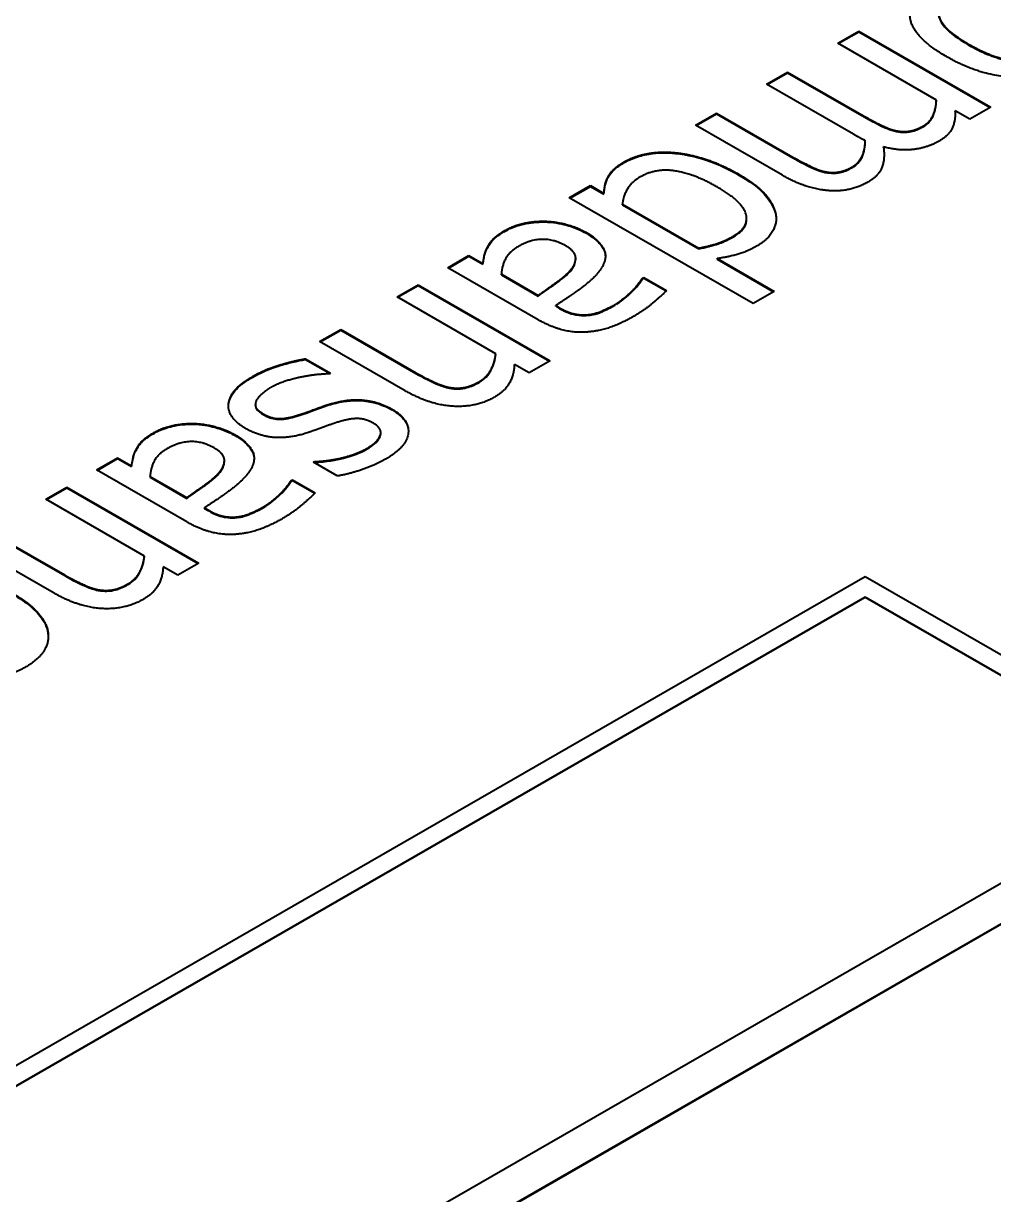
# Model space of a CAD drawing. Header units: millimetres. Extents: x 0 to 1682, y 0 to 1188.
# Drawn here: x 1434.82 to 1439.5, y 1064.71 to 1070.36 of the extents above; entities that cross this region are included whole.
import ezdxf

# ---------------------------------------------------------------- set-up
doc = ezdxf.new("R2010")
doc.units = ezdxf.units.MM
doc.header["$LTSCALE"] = 2
doc.layers.add('가시적인 것(ISO)', color=3, linetype='Continuous', lineweight=40)
doc.layers.add('가시적인 좁은 것(ISO)', color=3, linetype='Continuous', lineweight=35)

msp = doc.modelspace()

# ---------------------------------------------------------------- linework, layer by layer
at = {"layer": '가시적인 것(ISO)'}
for p, q in [((1438.7439, 1070.2648), (1438.8457, 1070.3234)), ((1438.7468, 1070.2632), (1438.8457, 1070.3202)), ((1438.8457, 1070.3234), (1439.4824, 1069.9568)), ((1438.8457, 1070.3202), (1438.8457, 1070.3234)), ((1438.8457, 1070.3202), (1439.4796, 1069.9551)), ((1439.2198, 1069.9908), (1438.7439, 1070.2648)), ((1438.4008, 1070.0672), (1438.5026, 1070.1259)), ((1438.4036, 1070.0656), (1438.5026, 1070.1226)), ((1438.5026, 1070.1259), (1438.8711, 1069.9136)), ((1438.5026, 1070.1226), (1438.5026, 1070.1259)), ((1438.5026, 1070.1226), (1438.8711, 1069.9103)), ((1438.8203, 1069.8257), (1438.4008, 1070.0672)), ((1439.2198, 1069.9876), (1439.2198, 1069.9908)), ((1439.4824, 1069.9568), (1439.3807, 1069.8982)), ((1438.0577, 1069.8697), (1438.1595, 1069.9283)), ((1438.0605, 1069.868), (1438.1595, 1069.925)), ((1438.1595, 1069.9283), (1438.528, 1069.716)), ((1438.1595, 1069.925), (1438.1595, 1069.9283)), ((1438.1595, 1069.925), (1438.528, 1069.7127)), ((1439.3807, 1069.8982), (1439.3105, 1069.9386)), ((1439.3105, 1069.9353), (1439.3105, 1069.9386)), ((1438.4771, 1069.6281), (1438.0577, 1069.8697)), ((1438.8766, 1069.7923), (1438.8766, 1069.7956)), ((1437.9614, 1069.7333), (1437.9614, 1069.7366)), ((1438.9647, 1069.7614), (1438.9647, 1069.7647)), ((1437.4491, 1069.5192), (1437.5509, 1069.5778)), ((1437.452, 1069.5176), (1437.5509, 1069.5745)), ((1437.5509, 1069.5778), (1437.6155, 1069.5406)), ((1437.5509, 1069.5745), (1437.5509, 1069.5778)), ((1437.5509, 1069.5745), (1437.6155, 1069.5373)), ((1438.3355, 1069.0088), (1437.4491, 1069.5192)), ((1437.6155, 1069.5373), (1437.6155, 1069.5406)), ((1437.7056, 1069.4855), (1437.7056, 1069.4887)), ((1437.7056, 1069.4887), (1438.0735, 1069.2769)), ((1437.7056, 1069.4855), (1438.0735, 1069.2736)), ((1438.3047, 1069.4155), (1438.3047, 1069.4188)), ((1437.0517, 1069.272), (1437.0517, 1069.2753)), ((1438.0735, 1069.2736), (1438.0735, 1069.2769)), ((1436.8633, 1069.1818), (1436.965, 1069.2404)), ((1436.8661, 1069.1802), (1436.965, 1069.2372)), ((1436.965, 1069.2404), (1437.0324, 1069.2016)), ((1436.965, 1069.2372), (1436.965, 1069.2404)), ((1436.965, 1069.2372), (1437.0324, 1069.1984)), ((1437.4801, 1069.2246), (1437.4801, 1069.2279)), ((1438.1622, 1069.2258), (1438.4373, 1069.0674)), ((1438.1622, 1069.2225), (1438.1622, 1069.2258)), ((1438.1622, 1069.2225), (1438.4344, 1069.0658)), ((1437.2985, 1068.9312), (1436.8633, 1069.1818)), ((1437.0324, 1069.1984), (1437.0324, 1069.2016)), ((1436.6185, 1069.0409), (1436.7203, 1069.0995)), ((1436.6213, 1069.0392), (1436.7203, 1069.0962)), ((1436.7203, 1069.0995), (1437.357, 1068.7328)), ((1436.7203, 1069.0962), (1436.7203, 1069.0995)), ((1436.7203, 1069.0962), (1437.3542, 1068.7312)), ((1437.1218, 1069.1469), (1437.1218, 1069.1502)), ((1437.1218, 1069.1502), (1437.2985, 1069.0484)), ((1437.1218, 1069.1469), (1437.2985, 1069.0451)), ((1437.8026, 1069.1312), (1437.8088, 1069.1347)), ((1437.8026, 1069.1279), (1437.8088, 1069.1315)), ((1437.8026, 1069.1279), (1437.8026, 1069.1312)), ((1437.8088, 1069.1347), (1437.9181, 1069.0718)), ((1437.8088, 1069.1315), (1437.8088, 1069.1347)), ((1437.8088, 1069.1315), (1437.9161, 1069.0697)), ((1437.0943, 1068.7669), (1436.6185, 1069.0409)), ((1437.2985, 1069.0451), (1437.2985, 1069.0484)), ((1438.4373, 1069.0674), (1438.3355, 1069.0088)), ((1437.3838, 1068.9993), (1437.4044, 1068.9874)), ((1437.3838, 1068.996), (1437.3838, 1068.9993)), ((1437.3838, 1068.996), (1437.4044, 1068.9841)), ((1436.2451, 1068.8259), (1436.3469, 1068.8845)), ((1436.2479, 1068.8242), (1436.3469, 1068.8812)), ((1436.3469, 1068.8845), (1436.7099, 1068.6754)), ((1436.3469, 1068.8812), (1436.3469, 1068.8845)), ((1436.3469, 1068.8812), (1436.7099, 1068.6721)), ((1436.6584, 1068.5879), (1436.2451, 1068.8259)), ((1437.0943, 1068.7636), (1437.0943, 1068.7669)), ((1436.1777, 1068.7427), (1436.2981, 1068.6734)), ((1436.1777, 1068.7394), (1436.1777, 1068.7427)), ((1436.1777, 1068.7394), (1436.2952, 1068.6718)), ((1437.2552, 1068.6742), (1437.1844, 1068.715)), ((1437.357, 1068.7328), (1437.2552, 1068.6742)), ((1436.2981, 1068.6734), (1436.2926, 1068.6702)), ((1436.8715, 1068.6012), (1436.8715, 1068.6045)), ((1435.8057, 1068.5205), (1435.8057, 1068.5237)), ((1435.9354, 1068.5183), (1435.9354, 1068.5215)), ((1436.155, 1068.4722), (1436.155, 1068.4754)), ((1436.54, 1068.3835), (1436.54, 1068.3868)), ((1435.169, 1068.2062), (1435.2707, 1068.2648)), ((1435.1718, 1068.2045), (1435.2707, 1068.2615)), ((1435.2707, 1068.2648), (1435.3381, 1068.226)), ((1435.2707, 1068.2615), (1435.2707, 1068.2648)), ((1435.2707, 1068.2615), (1435.3381, 1068.2227)), ((1435.3574, 1068.2963), (1435.3574, 1068.2996)), ((1435.7858, 1068.2489), (1435.7858, 1068.2522)), ((1435.6042, 1067.9555), (1435.169, 1068.2062)), ((1435.3381, 1068.2227), (1435.3381, 1068.226)), ((1436.2155, 1068.2434), (1436.221, 1068.2465)), ((1436.3304, 1068.1773), (1436.2155, 1068.2434)), ((1436.2184, 1068.2417), (1436.221, 1068.2433)), ((1436.221, 1068.2433), (1436.221, 1068.2465)), ((1435.4275, 1068.1712), (1435.4275, 1068.1745)), ((1435.4275, 1068.1745), (1435.6042, 1068.0727)), ((1435.4275, 1068.1712), (1435.6042, 1068.0694)), ((1436.1083, 1068.1555), (1436.1145, 1068.159)), ((1436.1083, 1068.1522), (1436.1145, 1068.1558)), ((1436.1083, 1068.1522), (1436.1083, 1068.1555)), ((1436.1145, 1068.159), (1436.2238, 1068.0961)), ((1436.1145, 1068.1558), (1436.1145, 1068.159)), ((1436.1145, 1068.1558), (1436.2218, 1068.094)), ((1434.9242, 1068.0652), (1435.0259, 1068.1238)), ((1434.927, 1068.0636), (1435.0259, 1068.1205)), ((1435.0259, 1068.1238), (1435.6627, 1067.7571)), ((1435.0259, 1068.1205), (1435.0259, 1068.1238)), ((1435.0259, 1068.1205), (1435.6598, 1067.7555)), ((1435.4, 1067.7912), (1434.9242, 1068.0652)), ((1435.6042, 1068.0694), (1435.6042, 1068.0727)), ((1435.6895, 1068.0236), (1435.7101, 1068.0117)), ((1435.6895, 1068.0203), (1435.6895, 1068.0236)), ((1435.6895, 1068.0203), (1435.7101, 1068.0085)), ((1434.6526, 1067.9088), (1435.0156, 1067.6997)), ((1434.6526, 1067.9055), (1435.0156, 1067.6964)), ((1434.9641, 1067.6122), (1434.5508, 1067.8502)), ((1435.4, 1067.7879), (1435.4, 1067.7912)), ((1435.6627, 1067.7571), (1435.5609, 1067.6985)), ((1412.8548, 1052.7074), (1438.8763, 1067.6922)), ((1435.5609, 1067.6985), (1435.4901, 1067.7393)), ((1438.8763, 1067.6922), (1452.4528, 1059.8741)), ((1435.1772, 1067.6256), (1435.1772, 1067.6288)), ((1413.0245, 1052.7074), (1438.8763, 1067.5945)), ((1438.8763, 1067.5912), (1413.0273, 1052.7058)), ((1438.8763, 1067.5912), (1438.8763, 1067.5945)), ((1438.8763, 1067.5945), (1440.4037, 1066.7149)), ((1440.4008, 1066.7133), (1438.8763, 1067.5912)), ((1440.4037, 1066.7149), (1414.5518, 1051.8279)), ((1414.7215, 1051.7301), (1440.5734, 1066.6172)), ((1440.5734, 1066.6139), (1414.7244, 1051.7285))]:
    msp.add_line(p, q, dxfattribs=at)
for points, degree in [([(1439.2686, 1070.2003), (1439.1077, 1070.293), (1439.0795, 1070.4787), (1439.2019, 1070.5491)], 2), ([(1439.294, 1070.4961), (1439.2156, 1070.4509), (1439.2514, 1070.3314), (1439.3738, 1070.2609)], 2), ([(1439.3738, 1070.2609), (1439.4976, 1070.1896), (1439.7032, 1070.1694), (1439.7822, 1070.2149)], 2), ([(1439.8744, 1070.1619), (1439.752, 1070.0914), (1439.4288, 1070.108), (1439.2686, 1070.2003)], 2), ([(1439.1572, 1069.8661), (1439.1902, 1069.8851), (1439.2191, 1069.9516), (1439.2198, 1069.9908)], 2), ([(1438.8711, 1069.9136), (1438.9152, 1069.8883), (1438.9963, 1069.8487), (1439.0272, 1069.8427)], 2), ([(1439.3105, 1069.9386), (1439.3126, 1069.8914), (1439.2803, 1069.8198), (1439.2328, 1069.7924)], 2), ([(1439.3105, 1069.9353), (1439.3107, 1069.9323), (1439.3107, 1069.9294), (1439.3108, 1069.9264)], 3), ([(1439.0272, 1069.8427), (1439.0609, 1069.836), (1439.1228, 1069.8463), (1439.1572, 1069.8661)], 2), ([(1438.8141, 1069.6685), (1438.8457, 1069.6867), (1438.8766, 1069.7513), (1438.8766, 1069.7956)], 2), ([(1438.8766, 1069.7956), (1438.8663, 1069.8008), (1438.8381, 1069.8154), (1438.8203, 1069.8257)], 2), ([(1439.2328, 1069.7924), (1439.1792, 1069.7616), (1439.0451, 1069.7437), (1438.9647, 1069.7647)], 2), ([(1437.7139, 1069.6923), (1437.7634, 1069.7208), (1437.8906, 1069.7441), (1437.9614, 1069.7366)], 2), ([(1437.9614, 1069.7366), (1438.0336, 1069.7299), (1438.1897, 1069.6772), (1438.2702, 1069.6309)], 2), ([(1438.9647, 1069.7647), (1438.9729, 1069.7069), (1438.9413, 1069.6245), (1438.8897, 1069.5948)], 2), ([(1438.9647, 1069.7614), (1438.9664, 1069.7496), (1438.9674, 1069.7375), (1438.9675, 1069.7254)], 3), ([(1437.6375, 1069.6222), (1437.6479, 1069.6408), (1437.6829, 1069.6744), (1437.7139, 1069.6923)], 2), ([(1438.528, 1069.716), (1438.572, 1069.6907), (1438.6532, 1069.6511), (1438.6841, 1069.6451)], 2), ([(1438.6841, 1069.6451), (1438.7178, 1069.6384), (1438.7797, 1069.6487), (1438.8141, 1069.6685)], 2), ([(1437.6155, 1069.5406), (1437.619, 1069.5663), (1437.6259, 1069.602), (1437.6375, 1069.6222)], 2), ([(1437.7916, 1069.6198), (1437.7517, 1069.5968), (1437.7091, 1069.5279), (1437.7056, 1069.4887)], 2), ([(1438.167, 1069.5691), (1438.0542, 1069.634), (1437.8672, 1069.6633), (1437.7916, 1069.6198)], 2), ([(1438.2702, 1069.6309), (1438.3541, 1069.5826), (1438.4352, 1069.4883), (1438.4448, 1069.4408)], 2), ([(1438.7089, 1069.5533), (1438.6559, 1069.556), (1438.5425, 1069.5905), (1438.4771, 1069.6281)], 2), ([(1438.2406, 1069.3343), (1438.319, 1069.3794), (1438.2839, 1069.5018), (1438.167, 1069.5691)], 2), ([(1438.8897, 1069.5948), (1438.8505, 1069.5723), (1438.7618, 1069.5505), (1438.7089, 1069.5533)], 2), ([(1438.4448, 1069.4408), (1438.4531, 1069.398), (1438.407, 1069.3169), (1438.3554, 1069.2872)], 2), ([(1438.4448, 1069.4375), (1438.4462, 1069.4306), (1438.4469, 1069.4237), (1438.447, 1069.4168)], 3), ([(1437.1431, 1069.3636), (1437.181, 1069.3854), (1437.2772, 1069.4068), (1437.3295, 1069.406)], 2), ([(1437.3295, 1069.406), (1437.3804, 1069.4052), (1437.4863, 1069.3775), (1437.5289, 1069.3529)], 2), ([(1437.0517, 1069.2753), (1437.0634, 1069.2994), (1437.0978, 1069.3375), (1437.1431, 1069.3636)], 2), ([(1437.5289, 1069.3529), (1437.5949, 1069.3149), (1437.6355, 1069.2305), (1437.6052, 1069.1822)], 2), ([(1438.0735, 1069.2769), (1438.1306, 1069.2876), (1438.2055, 1069.3141), (1438.2406, 1069.3343)], 2), ([(1437.0324, 1069.2016), (1437.0352, 1069.2143), (1437.0428, 1069.2583), (1437.0517, 1069.2753)], 2), ([(1437.2057, 1069.2856), (1437.1583, 1069.2583), (1437.1232, 1069.1882), (1437.1218, 1069.1502)], 2), ([(1437.4313, 1069.288), (1437.3762, 1069.3196), (1437.2621, 1069.3181), (1437.2057, 1069.2856)], 2), ([(1437.4533, 1069.1676), (1437.4808, 1069.1985), (1437.4794, 1069.2602), (1437.4313, 1069.288)], 2), ([(1438.3554, 1069.2872), (1438.31, 1069.261), (1438.2213, 1069.2345), (1438.1622, 1069.2258)], 2), ([(1437.2985, 1069.0484), (1437.3316, 1069.0714), (1437.4306, 1069.1418), (1437.4533, 1069.1676)], 2), ([(1437.6052, 1069.1822), (1437.5791, 1069.1387), (1437.4588, 1069.048), (1437.3838, 1068.9993)], 2), ([(1437.6685, 1069.004), (1437.7036, 1069.0242), (1437.7764, 1069.0916), (1437.8026, 1069.1312)], 2), ([(1437.9181, 1069.0718), (1437.8982, 1069.0508), (1437.8136, 1068.9783), (1437.7627, 1068.949)], 2), ([(1437.4044, 1068.9874), (1437.4416, 1068.966), (1437.509, 1068.9518), (1437.542, 1068.9557)], 2), ([(1437.542, 1068.9557), (1437.5743, 1068.9593), (1437.6389, 1068.987), (1437.6685, 1069.004)], 2), ([(1437.533, 1068.8714), (1437.4739, 1068.8674), (1437.3584, 1068.8967), (1437.2985, 1068.9312)], 2), ([(1437.7627, 1068.949), (1437.7001, 1068.913), (1437.5942, 1068.8758), (1437.533, 1068.8714)], 2), ([(1437.0146, 1068.6322), (1437.0524, 1068.654), (1437.0902, 1068.7249), (1437.0943, 1068.7669)], 2), ([(1435.9233, 1068.658), (1435.9838, 1068.6928), (1436.1241, 1068.734), (1436.1777, 1068.7427)], 2), ([(1437.1844, 1068.715), (1437.1823, 1068.6639), (1437.139, 1068.5867), (1437.0895, 1068.5582)], 2), ([(1435.8057, 1068.5237), (1435.8098, 1068.5586), (1435.8621, 1068.6227), (1435.9233, 1068.658)], 2), ([(1436.164, 1068.6556), (1436.1248, 1068.6481), (1436.0436, 1068.6235), (1436.0099, 1068.6041)], 2), ([(1436.2926, 1068.6702), (1436.2685, 1068.6691), (1436.2073, 1068.6639), (1436.164, 1068.6556)], 2), ([(1436.7099, 1068.6754), (1436.7539, 1068.65), (1436.8378, 1068.6112), (1436.8715, 1068.6045)], 2), ([(1436.0099, 1068.6041), (1435.9859, 1068.5903), (1435.9426, 1068.5511), (1435.9384, 1068.5384)], 2), ([(1437.0895, 1068.5582), (1437.0001, 1068.5067), (1436.776, 1068.5202), (1436.6584, 1068.5879)], 2), ([(1436.8715, 1068.6045), (1436.908, 1068.5978), (1436.9761, 1068.6101), (1437.0146, 1068.6322)], 2), ([(1435.9384, 1068.5384), (1435.9322, 1068.5198), (1435.9453, 1068.4932), (1435.9756, 1068.4758)], 2), ([(1436.2898, 1068.5229), (1436.3806, 1068.5507), (1436.5312, 1068.536), (1436.5944, 1068.4996)], 2), ([(1435.8862, 1068.4077), (1435.8449, 1068.4315), (1435.803, 1068.4913), (1435.8057, 1068.5237)], 2), ([(1435.8054, 1068.5146), (1435.8054, 1068.5165), (1435.8055, 1068.5185), (1435.8057, 1068.5205)], 3), ([(1435.9756, 1068.4758), (1436.0141, 1068.4536), (1436.0918, 1068.454), (1436.155, 1068.4754)], 2), ([(1436.155, 1068.4754), (1436.1798, 1068.4833), (1436.2561, 1068.5122), (1436.2898, 1068.5229)], 2), ([(1436.5944, 1068.4996), (1436.6804, 1068.4501), (1436.6652, 1068.317), (1436.5628, 1068.258)], 2), ([(1435.4488, 1068.3879), (1435.4867, 1068.4097), (1435.5829, 1068.4311), (1435.6352, 1068.4303)], 2), ([(1435.6352, 1068.4303), (1435.6861, 1068.4295), (1435.792, 1068.4018), (1435.8346, 1068.3772)], 2), ([(1436.3262, 1068.4346), (1436.2974, 1068.4251), (1436.2293, 1068.4002), (1436.1915, 1068.3871)], 2), ([(1436.505, 1068.4315), (1436.4645, 1068.4548), (1436.384, 1068.4536), (1436.3262, 1068.4346)], 2), ([(1436.4748, 1068.3111), (1436.525, 1068.34), (1436.5497, 1068.4057), (1436.505, 1068.4315)], 2), ([(1435.3574, 1068.2996), (1435.3691, 1068.3238), (1435.4035, 1068.3618), (1435.4488, 1068.3879)], 2), ([(1435.8346, 1068.3772), (1435.9006, 1068.3392), (1435.9412, 1068.2549), (1435.9109, 1068.2066)], 2), ([(1436.1915, 1068.3871), (1436.1062, 1068.3586), (1435.957, 1068.3669), (1435.8862, 1068.4077)], 2), ([(1435.5114, 1068.3099), (1435.464, 1068.2826), (1435.4289, 1068.2125), (1435.4275, 1068.1745)], 2), ([(1435.737, 1068.3123), (1435.6819, 1068.344), (1435.5678, 1068.3424), (1435.5114, 1068.3099)], 2), ([(1435.759, 1068.1919), (1435.7865, 1068.2228), (1435.7851, 1068.2846), (1435.737, 1068.3123)], 2), ([(1436.221, 1068.2465), (1436.2926, 1068.2497), (1436.4266, 1068.2834), (1436.4748, 1068.3111)], 2), ([(1435.3381, 1068.226), (1435.3409, 1068.2386), (1435.3484, 1068.2826), (1435.3574, 1068.2996)], 2), ([(1436.5628, 1068.258), (1436.5126, 1068.2291), (1436.3847, 1068.1856), (1436.3304, 1068.1773)], 2), ([(1435.9109, 1068.2066), (1435.8848, 1068.163), (1435.7645, 1068.0723), (1435.6895, 1068.0236)], 2), ([(1435.6042, 1068.0727), (1435.6372, 1068.0957), (1435.7363, 1068.1662), (1435.759, 1068.1919)], 2), ([(1435.9742, 1068.0284), (1436.0093, 1068.0486), (1436.0821, 1068.1159), (1436.1083, 1068.1555)], 2), ([(1436.2238, 1068.0961), (1436.2038, 1068.0751), (1436.1193, 1068.0026), (1436.0684, 1067.9733)], 2), ([(1435.8477, 1067.9801), (1435.88, 1067.9836), (1435.9446, 1068.0113), (1435.9742, 1068.0284)], 2), ([(1435.7101, 1068.0117), (1435.7473, 1067.9903), (1435.8147, 1067.9761), (1435.8477, 1067.9801)], 2), ([(1436.0684, 1067.9733), (1436.0058, 1067.9373), (1435.8999, 1067.9001), (1435.8387, 1067.8957)], 2), ([(1435.8387, 1067.8957), (1435.7796, 1067.8918), (1435.6641, 1067.9211), (1435.6042, 1067.9555)], 2), ([(1435.3203, 1067.6565), (1435.3581, 1067.6783), (1435.3959, 1067.7492), (1435.4, 1067.7912)], 2), ([(1435.0156, 1067.6997), (1435.0596, 1067.6744), (1435.1435, 1067.6356), (1435.1772, 1067.6288)], 2), ([(1435.4901, 1067.7393), (1435.488, 1067.6882), (1435.4447, 1067.611), (1435.3952, 1067.5825)], 2), ([(1435.1772, 1067.6288), (1435.2137, 1067.6221), (1435.2817, 1067.6344), (1435.3203, 1067.6565)], 2), ([(1434.7647, 1067.6106), (1434.9201, 1067.5211), (1434.9496, 1067.3259), (1434.8245, 1067.2538)], 2), ([(1435.3952, 1067.5825), (1435.3058, 1067.531), (1435.0816, 1067.5445), (1434.9641, 1067.6122)], 2), ([(1434.8245, 1067.2538), (1434.7681, 1067.2214), (1434.6471, 1067.1913), (1434.5783, 1067.1936)], 2)]:
    msp.add_open_spline(points, degree=degree, dxfattribs=at)
for points, knots in [([(1439.2302, 1070.4096), (1439.2302, 1070.4065), (1439.2304, 1070.4034), (1439.2337, 1070.3788), (1439.2459, 1070.3597), (1439.2858, 1070.3136), (1439.3274, 1070.2844), (1439.3738, 1070.2576)], [-0.07846513, -0.07846513, -0.07846513, -0.07846513, -0.07477469, -0.07477469, -0.04926273, -0.04926273, 0, 0, 0, 0]), ([(1439.3738, 1070.2576), (1439.4028, 1070.2409), (1439.4348, 1070.2245), (1439.4954, 1070.1998), (1439.5251, 1070.1898), (1439.5909, 1070.1758), (1439.6179, 1070.1744), (1439.6628, 1070.1745), (1439.6868, 1070.1772), (1439.7372, 1070.1894), (1439.7612, 1070.1996), (1439.7822, 1070.2117)], [-0.085957, -0.085957, -0.085957, -0.085957, -0.06934265, -0.06934265, -0.05592497, -0.05592497, -0.04101288, -0.04101288, -0.02228505, -0.02228505, 0, 0, 0, 0]), ([(1439.1572, 1069.8628), (1439.1687, 1069.8694), (1439.178, 1069.8771), (1439.1968, 1069.8978), (1439.2023, 1069.9096), (1439.2149, 1069.9387), (1439.2193, 1069.9632), (1439.2198, 1069.9876)], [-0.04393803, -0.04393803, -0.04393803, -0.04393803, -0.03903194, -0.03903194, -0.03172074, -0.03172074, 0, 0, 0, 0]), ([(1438.8711, 1069.9103), (1438.9026, 1069.8922), (1438.9479, 1069.8671), (1438.9967, 1069.8475), (1439.0119, 1069.8424), (1439.0272, 1069.8395)], [-0.04476283, -0.04476283, -0.04476283, -0.04476283, -0.01208837, -0.01208837, 0, 0, 0, 0]), ([(1439.0272, 1069.8395), (1439.0403, 1069.8369), (1439.0538, 1069.8354), (1439.0849, 1069.836), (1439.0979, 1069.8388), (1439.1237, 1069.8456), (1439.1413, 1069.8536), (1439.1572, 1069.8628)], [-0.02903812, -0.02903812, -0.02903812, -0.02903812, -0.02366513, -0.02366513, -0.01690219, -0.01690219, 0, 0, 0, 0]), ([(1438.8141, 1069.6652), (1438.8252, 1069.6716), (1438.8342, 1069.679), (1438.8521, 1069.6981), (1438.858, 1069.709), (1438.8729, 1069.7401), (1438.8766, 1069.7671), (1438.8766, 1069.7923)], [-0.04837341, -0.04837341, -0.04837341, -0.04837341, -0.0419405, -0.0419405, -0.03291733, -0.03291733, 0, 0, 0, 0]), ([(1437.7139, 1069.689), (1437.733, 1069.7), (1437.7542, 1069.7094), (1437.8007, 1069.7243), (1437.8257, 1069.7297), (1437.8879, 1069.7374), (1437.9247, 1069.7372), (1437.9614, 1069.7333)], [-0.06796176, -0.06796176, -0.06796176, -0.06796176, -0.0477141, -0.0477141, -0.02799481, -0.02799481, 0, 0, 0, 0]), ([(1437.9614, 1069.7333), (1438.0201, 1069.7279), (1438.0725, 1069.7135), (1438.1695, 1069.6808), (1438.2228, 1069.6549), (1438.2702, 1069.6276)], [-0.0842159, -0.0842159, -0.0842159, -0.0842159, -0.05018735, -0.05018735, 0, 0, 0, 0]), ([(1437.6375, 1069.6189), (1437.6472, 1069.6364), (1437.6593, 1069.6485), (1437.6785, 1069.6669), (1437.6959, 1069.6786), (1437.7139, 1069.689)], [-0.02791302, -0.02791302, -0.02791302, -0.02791302, -0.01906525, -0.01906525, 0, 0, 0, 0]), ([(1438.528, 1069.7127), (1438.5594, 1069.6946), (1438.6047, 1069.6695), (1438.6536, 1069.6499), (1438.6688, 1069.6448), (1438.6841, 1069.6419)], [-0.04476283, -0.04476283, -0.04476283, -0.04476283, -0.01208837, -0.01208837, 0, 0, 0, 0]), ([(1438.6841, 1069.6419), (1438.6971, 1069.6393), (1438.7106, 1069.6378), (1438.7418, 1069.6384), (1438.7548, 1069.6412), (1438.7806, 1069.648), (1438.7981, 1069.6561), (1438.8141, 1069.6652)], [-0.02903812, -0.02903812, -0.02903812, -0.02903812, -0.02366513, -0.02366513, -0.01690219, -0.01690219, 0, 0, 0, 0]), ([(1437.6155, 1069.5373), (1437.6175, 1069.5519), (1437.6196, 1069.5664), (1437.6249, 1069.5938), (1437.6304, 1069.6066), (1437.6375, 1069.6189)], [-0.03584254, -0.03584254, -0.03584254, -0.03584254, -0.01686341, -0.01686341, 0, 0, 0, 0]), ([(1438.2702, 1069.6276), (1438.3485, 1069.5825), (1438.3806, 1069.5485), (1438.4204, 1069.5023), (1438.4381, 1069.4707), (1438.4448, 1069.4375)], [-0.06716925, -0.06716925, -0.06716925, -0.06716925, -0.0434806, -0.0434806, 0, 0, 0, 0]), ([(1437.1431, 1069.3603), (1437.1555, 1069.3674), (1437.1689, 1069.3738), (1437.2023, 1069.3864), (1437.2188, 1069.3905), (1437.2614, 1069.4), (1437.2949, 1069.4032), (1437.3295, 1069.4027)], [-0.04072356, -0.04072356, -0.04072356, -0.04072356, -0.0342612, -0.0342612, -0.02596549, -0.02596549, 0, 0, 0, 0]), ([(1437.3295, 1069.4027), (1437.37, 1069.4021), (1437.4056, 1069.3953), (1437.4693, 1069.3786), (1437.501, 1069.3657), (1437.5289, 1069.3496)], [-0.05239997, -0.05239997, -0.05239997, -0.05239997, -0.0296009, -0.0296009, 0, 0, 0, 0]), ([(1438.2406, 1069.331), (1438.2528, 1069.3381), (1438.2639, 1069.3457), (1438.282, 1069.3619), (1438.2891, 1069.3702), (1438.3014, 1069.3909), (1438.3047, 1069.4031), (1438.3047, 1069.4155)], [-0.16245449, -0.16245449, -0.16245449, -0.16245449, -0.13868189, -0.13868189, -0.11639143, -0.11639143, -0.08644566, -0.08644566, -0.08644566, -0.08644566]), ([(1437.0517, 1069.272), (1437.0589, 1069.2869), (1437.0682, 1069.3015), (1437.0929, 1069.3288), (1437.1151, 1069.3442), (1437.1431, 1069.3603)], [-0.05957308, -0.05957308, -0.05957308, -0.05957308, -0.02969813, -0.02969813, 0, 0, 0, 0]), ([(1437.5289, 1069.3496), (1437.559, 1069.3323), (1437.5851, 1069.3126), (1437.6187, 1069.2688), (1437.6224, 1069.2513), (1437.6232, 1069.2388), (1437.6233, 1069.2375), (1437.6233, 1069.2362)], [-0.05705639, -0.05705639, -0.05705639, -0.05705639, -0.0417791, -0.0417791, -0.02723402, -0.02723402, -0.02555287, -0.02555287, -0.02555287, -0.02555287]), ([(1438.0735, 1069.2736), (1438.1054, 1069.2796), (1438.1394, 1069.2874), (1438.1832, 1069.3029), (1438.2091, 1069.3129), (1438.2406, 1069.331)], [-0.09667555, -0.09667555, -0.09667555, -0.09667555, -0.03343207, -0.03343207, 0, 0, 0, 0]), ([(1437.0324, 1069.1984), (1437.0349, 1069.2099), (1437.037, 1069.2215), (1437.0412, 1069.246), (1437.0451, 1069.2595), (1437.0517, 1069.272)], [-0.0322068, -0.0322068, -0.0322068, -0.0322068, -0.0170631, -0.0170631, 0, 0, 0, 0]), ([(1437.4533, 1069.1643), (1437.462, 1069.1741), (1437.469, 1069.1844), (1437.4779, 1069.2048), (1437.4801, 1069.2146), (1437.4801, 1069.2246)], [-0.12148238, -0.12148238, -0.12148238, -0.12148238, -0.07692693, -0.07692693, -0.03668703, -0.03668703, -0.03668703, -0.03668703]), ([(1437.2985, 1069.0451), (1437.3248, 1069.0634), (1437.3553, 1069.085), (1437.4028, 1069.1188), (1437.431, 1069.1391), (1437.4533, 1069.1643)], [-0.0805875, -0.0805875, -0.0805875, -0.0805875, -0.03690229, -0.03690229, 0, 0, 0, 0]), ([(1437.6685, 1069.0008), (1437.6977, 1069.0176), (1437.7225, 1069.0385), (1437.7651, 1069.0778), (1437.7857, 1069.1024), (1437.8026, 1069.1279)], [-0.06038306, -0.06038306, -0.06038306, -0.06038306, -0.03556104, -0.03556104, 0, 0, 0, 0]), ([(1437.4044, 1068.9841), (1437.4185, 1068.976), (1437.4345, 1068.9682), (1437.4595, 1068.9595), (1437.4752, 1068.9546), (1437.5113, 1068.9506), (1437.5267, 1068.9506), (1437.542, 1068.9525)], [-0.06194361, -0.06194361, -0.06194361, -0.06194361, -0.02763424, -0.02763424, -0.01172039, -0.01172039, 0, 0, 0, 0]), ([(1437.542, 1068.9525), (1437.5532, 1068.9537), (1437.564, 1068.9558), (1437.59, 1068.9628), (1437.6019, 1068.9679), (1437.6285, 1068.9793), (1437.6491, 1068.9896), (1437.6685, 1069.0008)], [-0.02775981, -0.02775981, -0.02775981, -0.02775981, -0.02488929, -0.02488929, -0.0205187, -0.0205187, 0, 0, 0, 0]), ([(1437.0146, 1068.629), (1437.0276, 1068.6365), (1437.0385, 1068.6449), (1437.061, 1068.6676), (1437.0681, 1068.6802), (1437.0847, 1068.7113), (1437.0917, 1068.7374), (1437.0943, 1068.7636)], [-0.04783413, -0.04783413, -0.04783413, -0.04783413, -0.04228344, -0.04228344, -0.03417336, -0.03417336, 0, 0, 0, 0]), ([(1435.9233, 1068.6547), (1435.9823, 1068.6887), (1436.0338, 1068.7042), (1436.0923, 1068.7214), (1436.1361, 1068.7327), (1436.1777, 1068.7394)], [-0.04947373, -0.04947373, -0.04947373, -0.04947373, -0.03241669, -0.03241669, 0, 0, 0, 0]), ([(1435.8057, 1068.5205), (1435.8096, 1068.553), (1435.8267, 1068.576), (1435.8553, 1068.6112), (1435.8873, 1068.634), (1435.9233, 1068.6547)], [-0.05651006, -0.05651006, -0.05651006, -0.05651006, -0.03820024, -0.03820024, 0, 0, 0, 0]), ([(1436.7099, 1068.6721), (1436.7467, 1068.651), (1436.7851, 1068.6313), (1436.832, 1068.612), (1436.8516, 1068.6052), (1436.8715, 1068.6012)], [-0.04331503, -0.04331503, -0.04331503, -0.04331503, -0.0157872, -0.0157872, 0, 0, 0, 0]), ([(1436.8715, 1068.6012), (1436.8852, 1068.5987), (1436.8993, 1068.5974), (1436.9301, 1068.5982), (1436.9433, 1068.6005), (1436.9756, 1068.6088), (1436.996, 1068.6183), (1437.0146, 1068.629)], [-0.03855405, -0.03855405, -0.03855405, -0.03855405, -0.0297502, -0.0297502, -0.01964082, -0.01964082, 0, 0, 0, 0]), ([(1436.2898, 1068.5197), (1436.312, 1068.5264), (1436.3355, 1068.5323), (1436.3808, 1068.5396), (1436.4026, 1068.5416), (1436.4561, 1068.5415), (1436.4833, 1068.5371), (1436.5394, 1068.5235), (1436.5687, 1068.5111), (1436.5944, 1068.4963)], [-0.07300655, -0.07300655, -0.07300655, -0.07300655, -0.0583934, -0.0583934, -0.04559979, -0.04559979, -0.02726481, -0.02726481, 0, 0, 0, 0]), ([(1435.9354, 1068.5183), (1435.9354, 1068.5167), (1435.9355, 1068.5151), (1435.9368, 1068.5052), (1435.9405, 1068.5), (1435.9495, 1068.4891), (1435.9614, 1068.4807), (1435.9756, 1068.4725)], [-0.02135759, -0.02135759, -0.02135759, -0.02135759, -0.02034038, -0.02034038, -0.01500889, -0.01500889, 0, 0, 0, 0]), ([(1436.155, 1068.4722), (1436.1808, 1068.4804), (1436.2106, 1068.4917), (1436.2412, 1068.5033), (1436.2655, 1068.5119), (1436.2898, 1068.5197)], [-0.02746583, -0.02746583, -0.02746583, -0.02746583, -0.02084657, -0.02084657, 0, 0, 0, 0]), ([(1436.5944, 1068.4963), (1436.6078, 1068.4886), (1436.62, 1068.4803), (1436.6407, 1068.4628), (1436.6491, 1068.4538), (1436.6675, 1068.4277), (1436.6731, 1068.4104), (1436.6734, 1068.3926)], [-0.17395427, -0.17395427, -0.17395427, -0.17395427, -0.14718709, -0.14718709, -0.1219137, -0.1219137, -0.0779216, -0.0779216, -0.0779216, -0.0779216]), ([(1435.4488, 1068.3846), (1435.4612, 1068.3918), (1435.4746, 1068.3981), (1435.508, 1068.4107), (1435.5245, 1068.4148), (1435.5671, 1068.4243), (1435.6006, 1068.4275), (1435.6352, 1068.427)], [-0.04072356, -0.04072356, -0.04072356, -0.04072356, -0.0342612, -0.0342612, -0.02596549, -0.02596549, 0, 0, 0, 0]), ([(1435.6352, 1068.427), (1435.6757, 1068.4264), (1435.7113, 1068.4196), (1435.7749, 1068.403), (1435.8067, 1068.39), (1435.8346, 1068.3739)], [-0.05239997, -0.05239997, -0.05239997, -0.05239997, -0.0296009, -0.0296009, 0, 0, 0, 0]), ([(1435.9756, 1068.4725), (1435.9848, 1068.4672), (1435.9951, 1068.4622), (1436.0161, 1068.4551), (1436.0265, 1068.4526), (1436.047, 1068.4503), (1436.0581, 1068.4501), (1436.098, 1068.4549), (1436.1263, 1068.4625), (1436.155, 1068.4722)], [-0.07804102, -0.07804102, -0.07804102, -0.07804102, -0.05755575, -0.05755575, -0.0399582, -0.0399582, -0.02494148, -0.02494148, 0, 0, 0, 0]), ([(1435.3574, 1068.2963), (1435.3646, 1068.3112), (1435.3739, 1068.3258), (1435.3986, 1068.3531), (1435.4208, 1068.3685), (1435.4488, 1068.3846)], [-0.05957308, -0.05957308, -0.05957308, -0.05957308, -0.02969813, -0.02969813, 0, 0, 0, 0]), ([(1435.8346, 1068.3739), (1435.8647, 1068.3566), (1435.8908, 1068.3369), (1435.9244, 1068.2931), (1435.9281, 1068.2756), (1435.9289, 1068.2631), (1435.929, 1068.2618), (1435.929, 1068.2606)], [-0.05705639, -0.05705639, -0.05705639, -0.05705639, -0.0417791, -0.0417791, -0.02723402, -0.02723402, -0.02555287, -0.02555287, -0.02555287, -0.02555287]), ([(1436.4748, 1068.3078), (1436.4881, 1068.3155), (1436.5003, 1068.3239), (1436.5199, 1068.3414), (1436.5274, 1068.3503), (1436.5396, 1068.372), (1436.54, 1068.3804), (1436.54, 1068.3835)], [-0.03200283, -0.03200283, -0.03200283, -0.03200283, -0.028789771, -0.028789771, -0.025858734, -0.025858734, -0.022050036, -0.022050036, -0.022050036, -0.022050036]), ([(1436.221, 1068.2433), (1436.2786, 1068.2458), (1436.3254, 1068.2546), (1436.4034, 1068.2744), (1436.4419, 1068.2889), (1436.4748, 1068.3078)], [-0.06393371, -0.06393371, -0.06393371, -0.06393371, -0.03491759, -0.03491759, 0, 0, 0, 0]), ([(1435.3381, 1068.2227), (1435.3406, 1068.2342), (1435.3427, 1068.2458), (1435.3469, 1068.2704), (1435.3508, 1068.2838), (1435.3574, 1068.2963)], [-0.0322068, -0.0322068, -0.0322068, -0.0322068, -0.0170631, -0.0170631, 0, 0, 0, 0]), ([(1435.759, 1068.1886), (1435.7677, 1068.1985), (1435.7747, 1068.2087), (1435.7836, 1068.2291), (1435.7858, 1068.2389), (1435.7858, 1068.2489)], [-0.12148238, -0.12148238, -0.12148238, -0.12148238, -0.07692693, -0.07692693, -0.03668703, -0.03668703, -0.03668703, -0.03668703]), ([(1435.6042, 1068.0694), (1435.6305, 1068.0877), (1435.661, 1068.1093), (1435.7085, 1068.1431), (1435.7367, 1068.1634), (1435.759, 1068.1886)], [-0.0805875, -0.0805875, -0.0805875, -0.0805875, -0.03690229, -0.03690229, 0, 0, 0, 0]), ([(1435.9742, 1068.0251), (1436.0034, 1068.0419), (1436.0282, 1068.0628), (1436.0708, 1068.1021), (1436.0914, 1068.1267), (1436.1083, 1068.1522)], [-0.06038306, -0.06038306, -0.06038306, -0.06038306, -0.03556104, -0.03556104, 0, 0, 0, 0]), ([(1435.8477, 1067.9768), (1435.8589, 1067.978), (1435.8696, 1067.9801), (1435.8957, 1067.9872), (1435.9076, 1067.9922), (1435.9342, 1068.0036), (1435.9548, 1068.014), (1435.9742, 1068.0251)], [-0.02775981, -0.02775981, -0.02775981, -0.02775981, -0.02488929, -0.02488929, -0.0205187, -0.0205187, 0, 0, 0, 0]), ([(1435.7101, 1068.0085), (1435.7242, 1068.0004), (1435.7402, 1067.9925), (1435.7652, 1067.9838), (1435.7809, 1067.9789), (1435.817, 1067.9749), (1435.8324, 1067.9749), (1435.8477, 1067.9768)], [-0.06194361, -0.06194361, -0.06194361, -0.06194361, -0.02763424, -0.02763424, -0.01172039, -0.01172039, 0, 0, 0, 0]), ([(1435.3203, 1067.6533), (1435.3333, 1067.6608), (1435.3442, 1067.6693), (1435.3667, 1067.6919), (1435.3738, 1067.7045), (1435.3904, 1067.7356), (1435.3974, 1067.7617), (1435.4, 1067.7879)], [-0.04783413, -0.04783413, -0.04783413, -0.04783413, -0.04228344, -0.04228344, -0.03417336, -0.03417336, 0, 0, 0, 0]), ([(1435.0156, 1067.6964), (1435.0524, 1067.6753), (1435.0908, 1067.6556), (1435.1377, 1067.6363), (1435.1573, 1067.6295), (1435.1772, 1067.6256)], [-0.04331503, -0.04331503, -0.04331503, -0.04331503, -0.0157872, -0.0157872, 0, 0, 0, 0]), ([(1435.1772, 1067.6256), (1435.1909, 1067.623), (1435.205, 1067.6217), (1435.2358, 1067.6225), (1435.249, 1067.6248), (1435.2813, 1067.6332), (1435.3017, 1067.6426), (1435.3203, 1067.6533)], [-0.03855405, -0.03855405, -0.03855405, -0.03855405, -0.0297502, -0.0297502, -0.01964082, -0.01964082, 0, 0, 0, 0]), ([(1434.7647, 1067.6073), (1434.7968, 1067.5888), (1434.8267, 1067.5688), (1434.8751, 1067.5277), (1434.8945, 1067.507), (1434.9303, 1067.4525), (1434.9361, 1067.4239), (1434.9364, 1067.4015)], [-0.14210217, -0.14210217, -0.14210217, -0.14210217, -0.1209944, -0.1209944, -0.10207716, -0.10207716, -0.07397148, -0.07397148, -0.07397148, -0.07397148])]:
    msp.add_open_spline(points, degree=3, knots=knots, dxfattribs=at)
at = {"layer": '가시적인 좁은 것(ISO)'}
for p, q in [((1439.3738, 1070.2576), (1439.3738, 1070.2609)), ((1438.8711, 1069.9103), (1438.8711, 1069.9136)), ((1439.0272, 1069.8395), (1439.0272, 1069.8427)), ((1439.1572, 1069.8628), (1439.1572, 1069.8661)), ((1437.7139, 1069.689), (1437.7139, 1069.6923)), ((1438.528, 1069.7127), (1438.528, 1069.716)), ((1438.8141, 1069.6652), (1438.8141, 1069.6685)), ((1437.6375, 1069.6189), (1437.6375, 1069.6222)), ((1438.2702, 1069.6276), (1438.2702, 1069.6309)), ((1438.6841, 1069.6419), (1438.6841, 1069.6451)), ((1438.4448, 1069.4375), (1438.4448, 1069.4408)), ((1437.3295, 1069.4027), (1437.3295, 1069.406)), ((1437.1431, 1069.3603), (1437.1431, 1069.3636)), ((1437.5289, 1069.3496), (1437.5289, 1069.3529)), ((1438.2406, 1069.331), (1438.2406, 1069.3343)), ((1437.4533, 1069.1643), (1437.4533, 1069.1676)), ((1437.4044, 1068.9841), (1437.4044, 1068.9874)), ((1437.6685, 1069.0008), (1437.6685, 1069.004)), ((1437.542, 1068.9525), (1437.542, 1068.9557)), ((1435.9233, 1068.6547), (1435.9233, 1068.658)), ((1436.7099, 1068.6721), (1436.7099, 1068.6754)), ((1437.0146, 1068.629), (1437.0146, 1068.6322)), ((1435.9756, 1068.4725), (1435.9756, 1068.4758)), ((1436.2898, 1068.5197), (1436.2898, 1068.5229)), ((1436.5944, 1068.4963), (1436.5944, 1068.4996)), ((1435.6352, 1068.427), (1435.6352, 1068.4303)), ((1435.4488, 1068.3846), (1435.4488, 1068.3879)), ((1435.8346, 1068.3739), (1435.8346, 1068.3772)), ((1436.4748, 1068.3078), (1436.4748, 1068.3111)), ((1435.759, 1068.1886), (1435.759, 1068.1919)), ((1435.9742, 1068.0251), (1435.9742, 1068.0284)), ((1435.7101, 1068.0085), (1435.7101, 1068.0117)), ((1435.8477, 1067.9768), (1435.8477, 1067.9801)), ((1435.0156, 1067.6964), (1435.0156, 1067.6997)), ((1435.3203, 1067.6533), (1435.3203, 1067.6565))]:
    msp.add_line(p, q, dxfattribs=at)

doc.saveas('drawing.dxf')
